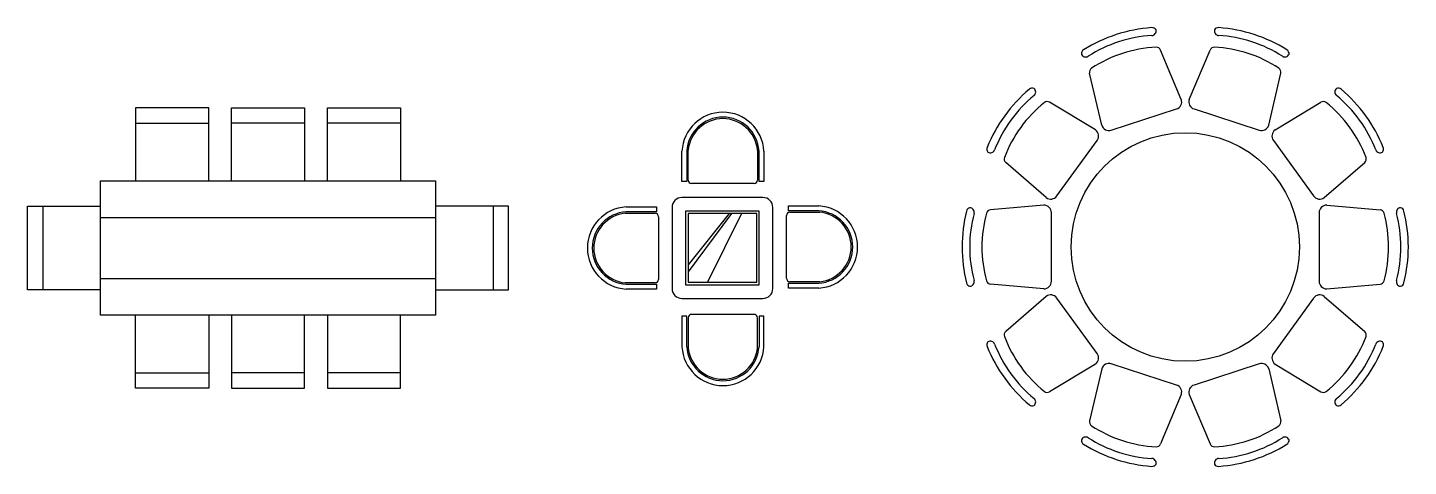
# Model space of a CAD drawing. Header units: millimetres. Extents: x 794 to 24045, y 774 to 18002.
# Drawn here: x 14862 to 23935, y 7667 to 10547 of the extents above; entities that cross this region are included whole.
import ezdxf

# ---------------------------------------------------------------- set-up
doc = ezdxf.new("R2010")
doc.units = ezdxf.units.MM

msp = doc.modelspace()

# ---------------------------------------------------------------- linework, layer by layer
at = {"color": 18, "true_color": 0x000000}
for p, q in [((22442.9, 10076.1), (22305.9, 10400)), ((22494.3, 10076.1), (22631.4, 10400)), ((21919.8, 9906.2), (21840.3, 10248.8)), ((23017.4, 9906.2), (23096.9, 10248.8)), ((15571.9, 10020.7), (15571.9, 9540.7)), ((16051.9, 10020.7), (15571.9, 10020.7)), ((16051.9, 9540.7), (16051.9, 10020.7)), ((16201.9, 9540.7), (16201.9, 10020.7)), ((16201.9, 10020.7), (16681.9, 10020.7)), ((16681.9, 10020.7), (16681.9, 9540.7)), ((16831.9, 9540.7), (16831.9, 10020.7)), ((16831.9, 10020.7), (17311.9, 10020.7)), ((17311.9, 10020.7), (17311.9, 9540.7)), ((21878.3, 9875.9), (21577, 10057.4)), ((21982.8, 9874.1), (22410.8, 10013.1)), ((22526.4, 10013.1), (22954.4, 9874.1)), ((23059, 9875.9), (23360.3, 10057.4)), ((15571.9, 9920.7), (16051.9, 9920.7)), ((16681.9, 9920.7), (16201.9, 9920.7)), ((17311.9, 9920.7), (16831.9, 9920.7)), ((21624.8, 9442), (21889.3, 9806.1)), ((23047.9, 9806.1), (23312.4, 9442)), ((19161.4, 9536.7), (19161.4, 9736.5)), ((19193.6, 9736.5), (19193.6, 9536.7)), ((19202, 9546.7), (19202, 9742.6)), ((19658.4, 9742.6), (19658.4, 9546.7)), ((19667.8, 9536.7), (19667.8, 9736.5)), ((19700, 9736.5), (19700, 9536.7)), ((21555, 9431), (21289.3, 9661.4)), ((23382.3, 9431), (23648, 9661.4)), ((15341.9, 9540.7), (17541.9, 9540.7)), ((15341.9, 8660.7), (15341.9, 9540.7)), ((17541.9, 9540.7), (17541.9, 8660.7)), ((19193.6, 9536.7), (19161.4, 9536.7)), ((19700, 9536.7), (19667.8, 9536.7)), ((19636, 9524.3), (19224.5, 9524.3)), ((14861.9, 8825.7), (14861.9, 9375.7)), ((14861.9, 9375.7), (15341.9, 9375.7)), ((14961.9, 9375.7), (14961.9, 8825.7)), ((18021.9, 9375.7), (17541.9, 9375.7)), ((17921.9, 9375.7), (17921.9, 8825.7)), ((18021.9, 8825.7), (18021.9, 9375.7)), ((18795.2, 9369.8), (18994.9, 9369.8)), ((18994.9, 9369.8), (18994.9, 9337.6)), ((19096.5, 9366.8), (19096.5, 8834.6)), ((19693.6, 9431.7), (19161.4, 9431.7)), ((19758.5, 8834.6), (19758.5, 9366.8)), ((19860.9, 9344.2), (19860.9, 9376.4)), ((19860.9, 9376.4), (20060.6, 9376.4)), ((21539.1, 9382.1), (21188.7, 9351.9)), ((23398.2, 9382.1), (23748.6, 9351.9)), ((15341.9, 9300.7), (17541.9, 9300.7)), ((18789.1, 9328.2), (18985, 9328.2)), ((18994.9, 9337.6), (18795.2, 9337.6)), ((19007.4, 9305.8), (19007.4, 8894.3)), ((19185.9, 9342.3), (19185.9, 8859.1)), ((19669.1, 9342.3), (19185.9, 9342.3)), ((19202.1, 9326.1), (19202.1, 8875.3)), ((19652.9, 9326.1), (19202.1, 9326.1)), ((19471.9, 9326.1), (19202.1, 8989)), ((19487.9, 9326.1), (19202.1, 8943.3)), ((19553.2, 9326.1), (19328.8, 8875.3)), ((19652.9, 8875.3), (19652.9, 9326.1)), ((19669.1, 8859.1), (19669.1, 9342.3)), ((19848.4, 8901.8), (19848.4, 9313.3)), ((20060.6, 9344.2), (19860.9, 9344.2)), ((19870.8, 9335.7), (20066.8, 9335.7)), ((21589.1, 8882.1), (21589.1, 9332.1)), ((23348.2, 9332.1), (23348.2, 8882.1)), ((15341.9, 8900.7), (17541.9, 8900.7)), ((15341.9, 8825.7), (14861.9, 8825.7)), ((17541.9, 8825.7), (18021.9, 8825.7)), ((18985, 8871.8), (18789.1, 8871.8)), ((18795.2, 8863.4), (18994.9, 8863.4)), ((18994.9, 8831.2), (18795.2, 8831.2)), ((18994.9, 8863.4), (18994.9, 8831.2)), ((19185.9, 8859.1), (19669.1, 8859.1)), ((19202.1, 8875.3), (19652.9, 8875.3)), ((19860.9, 8870), (20060.6, 8870)), ((19860.9, 8837.8), (19860.9, 8870)), ((20060.6, 8837.8), (19860.9, 8837.8)), ((20066.8, 8879.4), (19870.8, 8879.4)), ((21539.1, 8832.1), (21188.7, 8862.3)), ((23398.2, 8832.1), (23748.6, 8862.3)), ((19161.4, 8769.7), (19693.6, 8769.7)), ((21555, 8783.2), (21289.3, 8552.8)), ((21889.3, 8408.1), (21624.8, 8772.1)), ((23312.4, 8772.1), (23047.9, 8408.1)), ((23382.3, 8783.2), (23648, 8552.8)), ((17541.9, 8660.7), (15341.9, 8660.7)), ((15571.9, 8180.7), (15571.9, 8660.7)), ((16051.9, 8660.7), (16051.9, 8180.7)), ((16201.9, 8660.7), (16201.9, 8180.7)), ((16681.9, 8180.7), (16681.9, 8660.7)), ((16831.9, 8660.7), (16831.9, 8180.7)), ((17311.9, 8180.7), (17311.9, 8660.7)), ((19193.6, 8652.2), (19161.4, 8652.2)), ((19161.4, 8652.2), (19161.4, 8452.5)), ((19193.6, 8452.5), (19193.6, 8652.2)), ((19202, 8642.3), (19202, 8446.3)), ((19636, 8664.7), (19224.5, 8664.7)), ((19658.4, 8446.3), (19658.4, 8642.3)), ((19667.8, 8652.2), (19667.8, 8452.5)), ((19700, 8652.2), (19667.8, 8652.2)), ((19700, 8452.5), (19700, 8652.2)), ((15571.9, 8280.7), (16051.9, 8280.7)), ((16681.9, 8280.7), (16201.9, 8280.7)), ((17311.9, 8280.7), (16831.9, 8280.7)), ((21878.3, 8338.2), (21577, 8156.7)), ((21919.8, 8308), (21840.3, 7965.4)), ((22410.8, 8201.1), (21982.8, 8340.1)), ((22954.4, 8340.1), (22526.4, 8201.1)), ((23017.4, 8308), (23096.9, 7965.4)), ((23059, 8338.2), (23360.3, 8156.7)), ((16051.9, 8180.7), (15571.9, 8180.7)), ((16201.9, 8180.7), (16681.9, 8180.7)), ((16831.9, 8180.7), (17311.9, 8180.7)), ((22442.9, 8138.1), (22305.9, 7814.2)), ((22494.3, 8138.1), (22631.4, 7814.2))]:
    msp.add_line(p, q, dxfattribs=at)
msp.add_circle((22468.6, 9107.1), 750, dxfattribs=at)
for centre, radius, start, end in [((22316.5, 9575.3), 973.9, 93.98519, 122.01481), ((22250.9, 10517), 30, 31.48698, 93.98519), ((22247.4, 10525.2), 30, 273.40172, 14.3764), ((22689.8, 10525.2), 30, 165.6236, 266.59828), ((22686.4, 10517), 30, 86.01481, 148.51302), ((22620.8, 9575.3), 973.9, 57.98519, 86.01481), ((22301, 9622.8), 873.9, 93.40172, 122.59828), ((22636.2, 9622.8), 873.9, 57.40172, 86.59828), ((21816.1, 10375.7), 30, 122.01481, 184.51302), ((21814.1, 10384.4), 30, 201.6236, 302.59828), ((22316.5, 9575.3), 843.9, 92.69236, 123.30764), ((22278.3, 10388.3), 30, 22.93169, 92.69236), ((22659, 10388.3), 30, 87.30764, 157.06831), ((22620.8, 9575.3), 843.9, 56.69236, 87.30764), ((23123.2, 10384.4), 30, 237.40172, 338.3764), ((23121.2, 10375.7), 30, 355.48698, 57.98519), ((21869.5, 10255.5), 30, 123.30764, 193.06831), ((23067.7, 10255.5), 30, 346.93169, 56.69236), ((22070.3, 9396.5), 973.9, 129.98519, 158.01481), ((22029.9, 9425.8), 873.9, 129.40172, 158.59828), ((21463.8, 10119.7), 30, 67.48698, 129.98519), ((21456.1, 10124.3), 30, 309.40172, 50.3764), ((22395.4, 10060.7), 50, 288, 18), ((22541.9, 10060.7), 50, 162, 252), ((23481.1, 10124.3), 30, 129.6236, 230.59828), ((23473.5, 10119.7), 30, 50.01481, 112.51302), ((22907.4, 9425.8), 873.9, 21.40172, 50.59828), ((22866.9, 9396.5), 973.9, 21.98519, 50.01481), ((19430.7, 9722), 269.7, 3.09632, 176.90368), ((22070.3, 9396.5), 843.9, 128.69236, 159.30764), ((21561.5, 10031.7), 30, 58.93169, 128.69236), ((23375.7, 10031.7), 30, 51.30764, 121.06831), ((22866.9, 9396.5), 843.9, 20.69236, 51.30764), ((19430.7, 9721.9), 237.6, 3.5291, 176.4709), ((19430.2, 9720.2), 229.3, 5.62883, 174.37117), ((21967.4, 9921.6), 50, 198, 288), ((22969.9, 9921.6), 50, 252, 342), ((21848.9, 9835.5), 50, 324, 54), ((23088.4, 9835.5), 50, 126, 216), ((21195.1, 9749.8), 30, 158.01481, 220.51302), ((21188.3, 9755.7), 30, 237.6236, 338.59828), ((23748.9, 9755.7), 30, 201.40172, 302.3764), ((23742.2, 9749.8), 30, 319.48698, 21.98519), ((21308.9, 9684.1), 30, 159.30764, 229.06831), ((23628.3, 9684.1), 30, 310.93169, 20.69236), ((19224.5, 9546.7), 22.4, 180, 270), ((19636, 9546.7), 22.4, 270, 0), ((21584.4, 9471.4), 50, 234, 324), ((23352.9, 9471.4), 50, 216, 306), ((18809.7, 9100.5), 269.7, 93.09632, 266.90368), ((19161.4, 9366.8), 64.9, 90, 180), ((19693.6, 9366.8), 64.9, 0, 90), ((20046.1, 9107.1), 269.7, 273.09632, 86.90368), ((21060.5, 9335.7), 30, 103.48698, 165.98519), ((21051.6, 9334.9), 30, 345.40172, 86.3764), ((21191.3, 9322), 30, 94.93169, 164.69236), ((21539.1, 9332.1), 50, 0, 90), ((23398.2, 9332.1), 50, 90, 180), ((23746, 9322), 30, 15.30764, 85.06831), ((23885.7, 9334.9), 30, 93.6236, 194.59828), ((23876.8, 9335.7), 30, 14.01481, 76.51302), ((18809.8, 9100.5), 237.6, 93.5291, 266.4709), ((18811.5, 9100), 229.3, 95.62883, 264.37117), ((18985, 9305.8), 22.4, 0, 90), ((19870.8, 9313.3), 22.4, 90, 180), ((20046, 9107.1), 237.6, 273.5291, 86.4709), ((20044.3, 9107.6), 229.3, 275.62883, 84.37117), ((21976.3, 9107.1), 973.9, 165.98519, 194.01481), ((21926.3, 9107.1), 873.9, 165.40172, 194.59828), ((21976.3, 9107.1), 843.9, 164.69236, 195.30764), ((22960.9, 9107.1), 843.9, 344.69236, 15.30764), ((23010.9, 9107.1), 873.9, 345.40172, 14.59828), ((22960.9, 9107.1), 973.9, 345.98519, 14.01481), ((18985, 8894.3), 22.4, 270, 0), ((19870.8, 8901.8), 22.4, 180, 270), ((19161.4, 8834.6), 64.9, 180, 270), ((19693.6, 8834.6), 64.9, 270, 0), ((21060.5, 8878.5), 30, 194.01481, 256.51302), ((21051.6, 8879.3), 30, 273.6236, 14.59828), ((21191.3, 8892.2), 30, 195.30764, 265.06831), ((21539.1, 8882.1), 50, 270, 0), ((23398.2, 8882.1), 50, 180, 270), ((23746, 8892.2), 30, 274.93169, 344.69236), ((23885.7, 8879.3), 30, 165.40172, 266.3764), ((23876.8, 8878.5), 30, 283.48698, 345.98519), ((21584.4, 8742.8), 50, 36, 126), ((23352.9, 8742.8), 50, 54, 144), ((19224.5, 8642.3), 22.4, 90, 180), ((19636, 8642.3), 22.4, 0, 90), ((21308.9, 8530.1), 30, 130.93169, 200.69236), ((23628.3, 8530.1), 30, 339.30764, 49.06831), ((19430.7, 8467), 269.7, 183.09632, 356.90368), ((19430.7, 8467.1), 237.6, 183.5291, 356.4709), ((19430.2, 8468.8), 229.3, 185.62883, 354.37117), ((21195.1, 8464.3), 30, 139.48698, 201.98519), ((22070.3, 8817.7), 973.9, 201.98519, 230.01481), ((21188.3, 8458.5), 30, 21.40172, 122.3764), ((22029.9, 8788.3), 873.9, 201.40172, 230.59828), ((22070.3, 8817.7), 843.9, 200.69236, 231.30764), ((22866.9, 8817.7), 843.9, 308.69236, 339.30764), ((22907.4, 8788.3), 873.9, 309.40172, 338.59828), ((22866.9, 8817.7), 973.9, 309.98519, 338.01481), ((23748.9, 8458.5), 30, 57.6236, 158.59828), ((23742.2, 8464.3), 30, 338.01481, 40.51302), ((21848.9, 8378.7), 50, 306, 36), ((23088.4, 8378.7), 50, 144, 234), ((21967.4, 8292.6), 50, 72, 162), ((22969.9, 8292.6), 50, 18, 108), ((22395.4, 8153.5), 50, 342, 72), ((22541.9, 8153.5), 50, 108, 198), ((21456.1, 8089.9), 30, 309.6236, 50.59828), ((21561.5, 8182.4), 30, 231.30764, 301.06831), ((23375.7, 8182.4), 30, 238.93169, 308.69236), ((23481.1, 8089.9), 30, 129.40172, 230.3764), ((21463.8, 8094.5), 30, 230.01481, 292.51302), ((23473.5, 8094.5), 30, 247.48698, 309.98519), ((21869.5, 7958.6), 30, 166.93169, 236.69236), ((22316.5, 8638.9), 843.9, 236.69236, 267.30764), ((22620.8, 8638.9), 843.9, 272.69236, 303.30764), ((23067.7, 7958.6), 30, 303.30764, 13.06831), ((21816.1, 7838.5), 30, 175.48698, 237.98519), ((21814.1, 7829.8), 30, 57.40172, 158.3764), ((22316.5, 8638.9), 973.9, 237.98519, 266.01481), ((22301, 8591.3), 873.9, 237.40172, 266.59828), ((22278.3, 7825.8), 30, 267.30764, 337.06831), ((22659, 7825.8), 30, 202.93169, 272.69236), ((22636.2, 8591.3), 873.9, 273.40172, 302.59828), ((22620.8, 8638.9), 973.9, 273.98519, 302.01481), ((23123.2, 7829.8), 30, 21.6236, 122.59828), ((23121.2, 7838.5), 30, 302.01481, 4.51302), ((22247.4, 7689), 30, 345.6236, 86.59828), ((22689.8, 7689), 30, 93.40172, 194.3764), ((22250.9, 7697.2), 30, 266.01481, 328.51302), ((22686.4, 7697.2), 30, 211.48698, 273.98519)]:
    msp.add_arc(centre, radius, start, end, dxfattribs=at)

doc.saveas('drawing.dxf')
